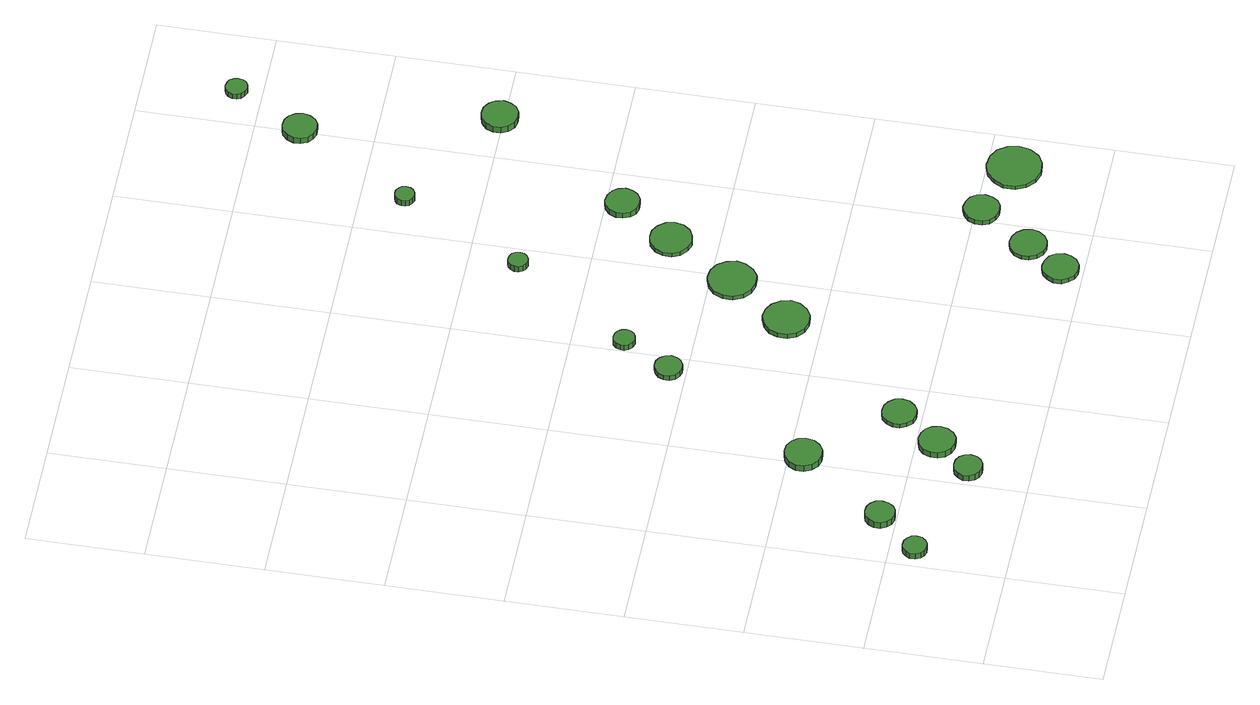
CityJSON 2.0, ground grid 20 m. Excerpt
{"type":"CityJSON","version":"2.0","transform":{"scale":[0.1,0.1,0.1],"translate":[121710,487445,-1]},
"CityObjects":{
"tree1":{"type":"SolitaryVegetationObject","attributes":{"function":"something"},"geometry":[{"type":"MultiSurface","lod":"1","boundaries":[[[0,1,2,3,4,5,6,7,8,9,10,11,12,13,14]],[[15,16,17,18,19,20,21,22,23,24,25,26,27,28,29]],[[0,29,28,1]],[[1,28,27,2]],[[2,27,26,3]],[[3,26,25,4]],[[4,25,24,5]],[[5,24,23,6]],[[6,23,22,7]],[[7,22,21,8]],[[8,21,20,9]],[[9,20,19,10]],[[10,19,18,11]],[[11,18,17,12]],[[12,17,16,13]],[[13,16,15,14]],[[14,15,29,0]]]}]},
"tree2":{"type":"SolitaryVegetationObject","attributes":{"function":"something"},"geometry":[{"type":"MultiSurface","lod":"1","boundaries":[[[30,31,32,33,34,35,36,37,38,39,40,41,42,43,44]],[[45,46,47,48,49,50,51,52,53,54,55,56,57,58,59]],[[30,59,58,31]],[[31,58,57,32]],[[32,57,56,33]],[[33,56,55,34]],[[34,55,54,35]],[[35,54,53,36]],[[36,53,52,37]],[[37,52,51,38]],[[38,51,50,39]],[[39,50,49,40]],[[40,49,48,41]],[[41,48,47,42]],[[42,47,46,43]],[[43,46,45,44]],[[44,45,59,30]]]}]},
"tree3":{"type":"SolitaryVegetationObject","attributes":{"function":"something"},"geometry":[{"type":"MultiSurface","lod":"1","boundaries":[[[60,61,62,63,64,65,66,67,68,69,70,71,72,73,74]],[[75,76,77,78,79,80,81,82,83,84,85,86,87,88,89]],[[60,89,88,61]],[[61,88,87,62]],[[62,87,86,63]],[[63,86,85,64]],[[64,85,84,65]],[[65,84,83,66]],[[66,83,82,67]],[[67,82,81,68]],[[68,81,80,69]],[[69,80,79,70]],[[70,79,78,71]],[[71,78,77,72]],[[72,77,76,73]],[[73,76,75,74]],[[74,75,89,60]]]}]},
"tree4":{"type":"SolitaryVegetationObject","attributes":{"function":"something"},"geometry":[{"type":"MultiSurface","lod":"1","boundaries":[[[90,91,92,93,94,95,96,97,98,99,100,101,102,103,104]],[[105,106,107,108,109,110,111,112,113,114,115,116,117,118,119]],[[90,119,118,91]],[[91,118,117,92]],[[92,117,116,93]],[[93,116,115,94]],[[94,115,114,95]],[[95,114,113,96]],[[96,113,112,97]],[[97,112,111,98]],[[98,111,110,99]],[[99,110,109,100]],[[100,109,108,101]],[[101,108,107,102]],[[102,107,106,103]],[[103,106,105,104]],[[104,105,119,90]]]}]},
"tree5":{"type":"SolitaryVegetationObject","attributes":{"function":"something"},"geometry":[{"type":"MultiSurface","lod":"1","boundaries":[[[120,121,122,123,124,125,126,127,128,129,130,131,132,133,134]],[[135,136,137,138,139,140,141,142,143,144,145,146,147,148,149]],[[120,149,148,121]],[[121,148,147,122]],[[122,147,146,123]],[[123,146,145,124]],[[124,145,144,125]],[[125,144,143,126]],[[126,143,142,127]],[[127,142,141,128]],[[128,141,140,129]],[[129,140,139,130]],[[130,139,138,131]],[[131,138,137,132]],[[132,137,136,133]],[[133,136,135,134]],[[134,135,149,120]]]}]},
"tree6":{"type":"SolitaryVegetationObject","attributes":{"function":"something"},"geometry":[{"type":"MultiSurface","lod":"1","boundaries":[[[150,151,152,153,154,155,156,157,158,159,160,161,162,163,164]],[[165,166,167,168,169,170,171,172,173,174,175,176,177,178,179]],[[150,179,178,151]],[[151,178,177,152]],[[152,177,176,153]],[[153,176,175,154]],[[154,175,174,155]],[[155,174,173,156]],[[156,173,172,157]],[[157,172,171,158]],[[158,171,170,159]],[[159,170,169,160]],[[160,169,168,161]],[[161,168,167,162]],[[162,167,166,163]],[[163,166,165,164]],[[164,165,179,150]]]}]},
"tree7":{"type":"SolitaryVegetationObject","attributes":{"function":"something"},"geometry":[{"type":"MultiSurface","lod":"1","boundaries":[[[180,181,182,183,184,185,186,187,188,189,190,191,192,193,194]],[[195,196,197,198,199,200,201,202,203,204,205,206,207,208,209]],[[180,209,208,181]],[[181,208,207,182]],[[182,207,206,183]],[[183,206,205,184]],[[184,205,204,185]],[[185,204,203,186]],[[186,203,202,187]],[[187,202,201,188]],[[188,201,200,189]],[[189,200,199,190]],[[190,199,198,191]],[[191,198,197,192]],[[192,197,196,193]],[[193,196,195,194]],[[194,195,209,180]]]}]},
"tree8":{"type":"SolitaryVegetationObject","attributes":{"function":"something"},"geometry":[{"type":"MultiSurface","lod":"1","boundaries":[[[210,211,212,213,214,215,216,217,218,219,220,221,222,223,224]],[[225,226,227,228,229,230,231,232,233,234,235,236,237,238,239]],[[210,239,238,211]],[[211,238,237,212]],[[212,237,236,213]],[[213,236,235,214]],[[214,235,234,215]],[[215,234,233,216]],[[216,233,232,217]],[[217,232,231,218]],[[218,231,230,219]],[[219,230,229,220]],[[220,229,228,221]],[[221,228,227,222]],[[222,227,226,223]],[[223,226,225,224]],[[224,225,239,210]]]}]},
"tree9":{"type":"SolitaryVegetationObject","attributes":{"function":"something"},"geometry":[{"type":"MultiSurface","lod":"1","boundaries":[[[240,241,242,243,244,245,246,247,248,249,250,251,252,253,254]],[[255,256,257,258,259,260,261,262,263,264,265,266,267,268,269]],[[240,269,268,241]],[[241,268,267,242]],[[242,267,266,243]],[[243,266,265,244]],[[244,265,264,245]],[[245,264,263,246]],[[246,263,262,247]],[[247,262,261,248]],[[248,261,260,249]],[[249,260,259,250]],[[250,259,258,251]],[[251,258,257,252]],[[252,257,256,253]],[[253,256,255,254]],[[254,255,269,240]]]}]},
"tree10":{"type":"SolitaryVegetationObject","attributes":{"function":"something"},"geometry":[{"type":"MultiSurface","lod":"1","boundaries":[[[270,271,272,273,274,275,276,277,278,279,280,281,282,283,284]],[[285,286,287,288,289,290,291,292,293,294,295,296,297,298,299]],[[270,299,298,271]],[[271,298,297,272]],[[272,297,296,273]],[[273,296,295,274]],[[274,295,294,275]],[[275,294,293,276]],[[276,293,292,277]],[[277,292,291,278]],[[278,291,290,279]],[[279,290,289,280]],[[280,289,288,281]],[[281,288,287,282]],[[282,287,286,283]],[[283,286,285,284]],[[284,285,299,270]]]}]},
"tree11":{"type":"SolitaryVegetationObject","attributes":{"function":"something"},"geometry":[{"type":"MultiSurface","lod":"1","boundaries":[[[300,301,302,303,304,305,306,307,308,309,310,311,312,313,314]],[[315,316,317,318,319,320,321,322,323,324,325,326,327,328,329]],[[300,329,328,301]],[[301,328,327,302]],[[302,327,326,303]],[[303,326,325,304]],[[304,325,324,305]],[[305,324,323,306]],[[306,323,322,307]],[[307,322,321,308]],[[308,321,320,309]],[[309,320,319,310]],[[310,319,318,311]],[[311,318,317,312]],[[312,317,316,313]],[[313,316,315,314]],[[314,315,329,300]]]}]},
"tree12":{"type":"SolitaryVegetationObject","attributes":{"function":"something"},"geometry":[{"type":"MultiSurface","lod":"1","boundaries":[[[330,331,332,333,334,335,336,337,338,339,340,341,342,343,344]],[[345,346,347,348,349,350,351,352,353,354,355,356,357,358,359]],[[330,359,358,331]],[[331,358,357,332]],[[332,357,356,333]],[[333,356,355,334]],[[334,355,354,335]],[[335,354,353,336]],[[336,353,352,337]],[[337,352,351,338]],[[338,351,350,339]],[[339,350,349,340]],[[340,349,348,341]],[[341,348,347,342]],[[342,347,346,343]],[[343,346,345,344]],[[344,345,359,330]]]}]},
"tree13":{"type":"SolitaryVegetationObject","attributes":{"function":"something"},"geometry":[{"type":"MultiSurface","lod":"1","boundaries":[[[360,361,362,363,364,365,366,367,368,369,370,371,372,373,374]],[[375,376,377,378,379,380,381,382,383,384,385,386,387,388,389]],[[360,389,388,361]],[[361,388,387,362]],[[362,387,386,363]],[[363,386,385,364]],[[364,385,384,365]],[[365,384,383,366]],[[366,383,382,367]],[[367,382,381,368]],[[368,381,380,369]],[[369,380,379,370]],[[370,379,378,371]],[[371,378,377,372]],[[372,377,376,373]],[[373,376,375,374]],[[374,375,389,360]]]}]},
"tree14":{"type":"SolitaryVegetationObject","attributes":{"function":"something"},"geometry":[{"type":"MultiSurface","lod":"1","boundaries":[[[390,391,392,393,394,395,396,397,398,399,400,401,402,403,404]],[[405,406,407,408,409,410,411,412,413,414,415,416,417,418,419]],[[390,419,418,391]],[[391,418,417,392]],[[392,417,416,393]],[[393,416,415,394]],[[394,415,414,395]],[[395,414,413,396]],[[396,413,412,397]],[[397,412,411,398]],[[398,411,410,399]],[[399,410,409,400]],[[400,409,408,401]],[[401,408,407,402]],[[402,407,406,403]],[[403,406,405,404]],[[404,405,419,390]]]}]},
"tree15":{"type":"SolitaryVegetationObject","attributes":{"function":"something"},"geometry":[{"type":"MultiSurface","lod":"1","boundaries":[[[420,421,422,423,424,425,426,427,428,429,430,431,432,433,434]],[[435,436,437,438,439,440,441,442,443,444,445,446,447,448,449]],[[420,449,448,421]],[[421,448,447,422]],[[422,447,446,423]],[[423,446,445,424]],[[424,445,444,425]],[[425,444,443,426]],[[426,443,442,427]],[[427,442,441,428]],[[428,441,440,429]],[[429,440,439,430]],[[430,439,438,431]],[[431,438,437,432]],[[432,437,436,433]],[[433,436,435,434]],[[434,435,449,420]]]}]},
"tree16":{"type":"SolitaryVegetationObject","attributes":{"function":"something"},"geometry":[{"type":"MultiSurface","lod":"1","boundaries":[[[450,451,452,453,454,455,456,457,458,459,460,461,462,463,464]],[[465,466,467,468,469,470,471,472,473,474,475,476,477,478,479]],[[450,479,478,451]],[[451,478,477,452]],[[452,477,476,453]],[[453,476,475,454]],[[454,475,474,455]],[[455,474,473,456]],[[456,473,472,457]],[[457,472,471,458]],[[458,471,470,459]],[[459,470,469,460]],[[460,469,468,461]],[[461,468,467,462]],[[462,467,466,463]],[[463,466,465,464]],[[464,465,479,450]]]}]},
"tree17":{"type":"SolitaryVegetationObject","attributes":{"function":"something"},"geometry":[{"type":"MultiSurface","lod":"1","boundaries":[[[480,481,482,483,484,485,486,487,488,489,490,491,492,493,494]],[[495,496,497,498,499,500,501,502,503,504,505,506,507,508,509]],[[480,509,508,481]],[[481,508,507,482]],[[482,507,506,483]],[[483,506,505,484]],[[484,505,504,485]],[[485,504,503,486]],[[486,503,502,487]],[[487,502,501,488]],[[488,501,500,489]],[[489,500,499,490]],[[490,499,498,491]],[[491,498,497,492]],[[492,497,496,493]],[[493,496,495,494]],[[494,495,509,480]]]}]},
"tree18":{"type":"SolitaryVegetationObject","attributes":{"function":"something"},"geometry":[{"type":"MultiSurface","lod":"1","boundaries":[[[510,511,512,513,514,515,516,517,518,519,520,521,522,523,524]],[[525,526,527,528,529,530,531,532,533,534,535,536,537,538,539]],[[510,539,538,511]],[[511,538,537,512]],[[512,537,536,513]],[[513,536,535,514]],[[514,535,534,515]],[[515,534,533,516]],[[516,533,532,517]],[[517,532,531,518]],[[518,531,530,519]],[[519,530,529,520]],[[520,529,528,521]],[[521,528,527,522]],[[522,527,526,523]],[[523,526,525,524]],[[524,525,539,510]]]}]},
"tree19":{"type":"SolitaryVegetationObject","attributes":{"function":"something"},"geometry":[{"type":"MultiSurface","lod":"1","boundaries":[[[540,541,542,543,544,545,546,547,548,549,550,551,552,553,554]],[[555,556,557,558,559,560,561,562,563,564,565,566,567,568,569]],[[540,569,568,541]],[[541,568,567,542]],[[542,567,566,543]],[[543,566,565,544]],[[544,565,564,545]],[[545,564,563,546]],[[546,563,562,547]],[[547,562,561,548]],[[548,561,560,549]],[[549,560,559,550]],[[550,559,558,551]],[[551,558,557,552]],[[552,557,556,553]],[[553,556,555,554]],[[554,555,569,540]]]}]},
"tree20":{"type":"SolitaryVegetationObject","attributes":{"function":"something"},"geometry":[{"type":"MultiSurface","lod":"1","boundaries":[[[570,571,572,573,574,575,576,577,578,579,580,581,582,583,584]],[[585,586,587,588,589,590,591,592,593,594,595,596,597,598,599]],[[570,599,598,571]],[[571,598,597,572]],[[572,597,596,573]],[[573,596,595,574]],[[574,595,594,575]],[[575,594,593,576]],[[576,593,592,577]],[[577,592,591,578]],[[578,591,590,579]],[[579,590,589,580]],[[580,589,588,581]],[[581,588,587,582]],[[582,587,586,583]],[[583,586,585,584]],[[584,585,599,570]]]}]},
"tree21":{"type":"SolitaryVegetationObject","attributes":{"function":"something"},"geometry":[{"type":"MultiSurface","lod":"1","boundaries":[[[600,601,602,603,604,605,606,607,608,609,610,611,612,613,614]],[[615,616,617,618,619,620,621,622,623,624,625,626,627,628,629]],[[600,629,628,601]],[[601,628,627,602]],[[602,627,626,603]],[[603,626,625,604]],[[604,625,624,605]],[[605,624,623,606]],[[606,623,622,607]],[[607,622,621,608]],[[608,621,620,609]],[[609,620,619,610]],[[610,619,618,611]],[[611,618,617,612]],[[612,617,616,613]],[[613,616,615,614]],[[614,615,629,600]]]}]}
},
"vertices":[
[50,157,28],[49,165,28],[43,172,28],[36,176,28],[27,177,28],[19,175,28],[13,169,28],[9,161,28],[9,152,28],[13,144,28],[19,139,28],[27,136,28],[36,137,28],[43,141,28],[49,148,28],[49,148,16],[43,141,16],[36,137,16],[27,136,16],[19,139,16],[13,144,16],[9,152,16],[9,161,16],[13,169,16],[19,175,16],[27,177,16],[36,176,16],[43,172,16],[49,165,16],[50,157,16],
[121,227,26],[119,238,26],[113,246,26],[104,251,26],[93,252,26],[83,249,26],[76,242,26],[71,233,26],[71,222,26],[76,212,26],[83,205,26],[93,202,26],[104,203,26],[113,208,26],[119,217,26],[119,217,13],[113,208,13],[104,203,13],[93,202,13],[83,205,13],[76,212,13],[71,222,13],[71,233,13],[76,242,13],[83,249,13],[93,252,13],[104,251,13],[113,246,13],[119,238,13],[121,227,13],
[254,104,24],[252,114,24],[246,122,24],[237,127,24],[227,128,24],[217,125,24],[210,118,24],[205,109,24],[205,99,24],[210,90,24],[217,83,24],[227,80,24],[237,81,24],[246,86,24],[252,94,24],[252,94,12],[246,86,12],[237,81,12],[227,80,12],[217,83,12],[210,90,12],[205,99,12],[205,109,12],[210,118,12],[217,125,12],[227,128,12],[237,127,12],[246,122,12],[252,114,12],[254,104,12],
[245,377,21],[243,390,21],[235,400,21],[223,407,21],[210,408,21],[198,404,21],[188,395,21],[182,383,21],[182,370,21],[188,358,21],[198,349,21],[210,345,21],[223,346,21],[235,353,21],[243,364,21],[243,364,8],[235,353,8],[223,346,8],[210,345,8],[198,349,8],[188,358,8],[182,370,8],[182,383,8],[188,395,8],[198,404,8],[210,408,8],[223,407,8],[235,400,8],[243,390,8],[245,377,8],
[314,166,19],[311,179,19],[304,189,19],[293,195,19],[280,197,19],[267,193,19],[258,184,19],[253,172,19],[253,159,19],[258,148,19],[267,139,19],[280,135,19],[293,136,19],[304,143,19],[311,153,19],[311,153,7],[304,143,7],[293,136,7],[280,135,7],[267,139,7],[258,148,7],[253,159,7],[253,172,7],[258,184,7],[267,193,7],[280,197,7],[293,195,7],[304,189,7],[311,179,7],[314,166,7],
[368,239,15],[366,251,15],[358,261,15],[348,267,15],[335,268,15],[324,265,15],[315,256,15],[310,245,15],[310,233,15],[315,222,15],[324,213,15],[335,210,15],[348,211,15],[358,217,15],[366,227,15],[366,227,7],[358,217,7],[348,211,7],[335,210,7],[324,213,7],[315,222,7],[310,233,7],[310,245,7],[315,256,7],[324,265,7],[335,268,7],[348,267,7],[358,261,7],[366,251,7],[368,239,7],
[396,630,17],[394,640,17],[388,648,17],[380,653,17],[370,654,17],[361,651,17],[353,644,17],[349,635,17],[349,625,17],[353,616,17],[361,610,17],[370,607,17],[380,608,17],[388,613,17],[394,621,17],[394,621,7],[388,613,7],[380,608,7],[370,607,7],[361,610,7],[353,616,7],[349,625,7],[349,635,7],[353,644,7],[361,651,7],[370,654,7],[380,653,7],[388,648,7],[394,640,7],[396,630,7],
[441,714,18],[439,721,18],[435,727,18],[428,731,18],[420,732,18],[413,730,18],[407,724,18],[404,717,18],[404,710,18],[407,703,18],[413,698,18],[420,695,18],[428,696,18],[435,700,18],[439,706,18],[439,706,7],[435,700,7],[428,696,7],[420,695,7],[413,698,7],[407,703,7],[404,710,7],[404,717,7],[407,724,7],[413,730,7],[420,732,7],[428,731,7],[435,727,7],[439,721,7],[441,714,7],
[557,460,16],[553,476,16],[543,490,16],[529,498,16],[513,500,16],[497,494,16],[485,483,16],[479,469,16],[479,452,16],[485,437,16],[497,426,16],[513,421,16],[529,423,16],[543,431,16],[553,444,16],[553,444,7],[543,431,7],[529,423,7],[513,421,7],[497,426,7],[485,437,7],[479,452,7],[479,469,7],[485,483,7],[497,494,7],[513,500,7],[529,498,7],[543,490,7],[553,476,7],[557,460,7],
[744,38,16],[741,51,16],[734,61,16],[723,67,16],[710,69,16],[698,65,16],[689,56,16],[683,45,16],[683,32,16],[689,21,16],[698,12,16],[710,8,16],[723,9,16],[734,16,16],[741,26,16],[741,26,7],[734,16,7],[723,9,7],[710,8,7],[698,12,7],[689,21,7],[683,32,7],[683,45,7],[689,56,7],[698,65,7],[710,69,7],[723,67,7],[734,61,7],[741,51,7],[744,38,7],
[631,564,15],[627,581,15],[617,595,15],[603,603,15],[586,605,15],[570,600,15],[557,589,15],[550,573,15],[550,556,15],[557,540,15],[570,529,15],[586,524,15],[603,525,15],[617,534,15],[627,548,15],[627,548,7],[617,534,7],[603,525,7],[586,524,7],[570,529,7],[557,540,7],[550,556,7],[550,573,7],[557,589,7],[570,600,7],[586,605,7],[603,603,7],[617,595,7],[627,581,7],[631,564,7],
[790,100,15],[787,113,15],[779,124,15],[768,130,15],[755,132,15],[743,128,15],[733,119,15],[728,107,15],[728,94,15],[733,82,15],[743,73,15],[755,69,15],[768,71,15],[779,77,15],[787,88,15],[787,88,7],[779,77,7],[768,71,7],[755,69,7],[743,73,7],[733,82,7],[728,94,7],[728,107,7],[733,119,7],[743,128,7],[755,132,7],[768,130,7],[779,124,7],[787,113,7],[790,100,7],
[577,916,25],[576,923,25],[572,929,25],[566,932,25],[559,933,25],[552,931,25],[547,926,25],[544,920,25],[544,913,25],[547,906,25],[552,902,25],[559,899,25],[566,900,25],[572,904,25],[576,909,25],[576,909,13],[572,904,13],[566,900,13],[559,899,13],[552,902,13],[547,906,13],[544,913,13],[544,920,13],[547,926,13],[552,931,13],[559,933,13],[566,932,13],[572,929,13],[576,923,13],[577,916,13],
[700,680,15],[697,694,15],[688,706,15],[675,714,15],[661,715,15],[647,711,15],[635,701,15],[629,687,15],[629,672,15],[635,659,15],[647,649,15],[661,644,15],[675,646,15],[688,653,15],[697,665,15],[697,665,7],[688,653,7],[675,646,7],[661,644,7],[647,649,7],[635,659,7],[629,672,7],[629,687,7],[635,701,7],[647,711,7],[661,715,7],[675,714,7],[688,706,7],[697,694,7],[700,680,7],
[854,190,16],[851,203,16],[844,213,16],[833,219,16],[820,221,16],[808,217,16],[798,208,16],[793,196,16],[793,184,16],[798,172,16],[808,164,16],[820,160,16],[833,161,16],[844,167,16],[851,178,16],[851,178,7],[844,167,7],[833,161,7],[820,160,7],[808,164,7],[798,172,7],[793,184,7],[793,196,7],[798,208,7],[808,217,7],[820,221,7],[833,219,7],[844,213,7],[851,203,7],[854,190,7],
[760,773,18],[757,785,18],[750,794,18],[739,800,18],[727,802,18],[716,798,18],[707,790,18],[702,779,18],[702,767,18],[707,756,18],[716,747,18],[727,744,18],[739,745,18],[750,751,18],[757,761,18],[757,761,7],[750,751,7],[739,745,7],[727,744,7],[716,747,7],[707,756,7],[702,767,7],[702,779,7],[707,790,7],[716,798,7],[727,802,7],[739,800,7],[750,794,7],[757,785,7],[760,773,7],
[975,155,14],[971,174,14],[960,190,14],[943,199,14],[924,201,14],[905,195,14],[891,182,14],[883,165,14],[883,145,14],[891,128,14],[905,115,14],[924,109,14],[943,111,14],[960,120,14],[971,136,14],[971,136,7],[960,120,7],[943,111,7],[924,109,7],[905,115,7],[891,128,7],[883,145,7],[883,165,7],[891,182,7],[905,195,7],[924,201,7],[943,199,7],[960,190,7],[971,174,7],[975,155,7],
[694,1127,23],[693,1134,23],[689,1139,23],[683,1143,23],[676,1143,23],[669,1141,23],[664,1137,23],[661,1130,23],[661,1123,23],[664,1117,23],[669,1113,23],[676,1110,23],[683,1111,23],[689,1115,23],[693,1120,23],[693,1120,11],[689,1115,11],[683,1111,11],[676,1110,11],[669,1113,11],[664,1117,11],[661,1123,11],[661,1130,11],[664,1137,11],[669,1141,11],[676,1143,11],[683,1143,11],[689,1139,11],[693,1134,11],[694,1127,11],
[914,1005,26],[911,1018,26],[904,1028,26],[893,1035,26],[880,1036,26],[868,1032,26],[858,1024,26],[853,1012,26],[853,999,26],[858,987,26],[868,978,26],[880,975,26],[893,976,26],[904,982,26],[911,993,26],[911,993,13],[904,982,13],[893,976,13],[880,975,13],[868,978,13],[858,987,13],[853,999,13],[853,1012,13],[858,1024,13],[868,1032,13],[880,1036,13],[893,1035,13],[904,1028,13],[911,1018,13],[914,1005,13],
[833,1325,19],[830,1337,19],[823,1347,19],[813,1353,19],[800,1354,19],[789,1351,19],[780,1342,19],[775,1331,19],[775,1319,19],[780,1308,19],[789,1300,19],[800,1296,19],[813,1297,19],[823,1303,19],[830,1313,19],[830,1313,7],[823,1303,7],[813,1297,7],[800,1296,7],[789,1300,7],[780,1308,7],[775,1319,7],[775,1331,7],[780,1342,7],[789,1351,7],[800,1354,7],[813,1353,7],[823,1347,7],[830,1337,7],[833,1325,7],
[893,1444,19],[891,1451,19],[887,1458,19],[880,1461,19],[873,1462,19],[865,1460,19],[859,1455,19],[856,1448,19],[856,1440,19],[859,1433,19],[865,1428,19],[873,1425,19],[880,1426,19],[887,1430,19],[891,1436,19],[891,1436,8],[887,1430,8],[880,1426,8],[873,1425,8],[865,1428,8],[859,1433,8],[856,1440,8],[856,1448,8],[859,1455,8],[865,1460,8],[873,1462,8],[880,1461,8],[887,1458,8],[891,1451,8],[893,1444,8]
]}
